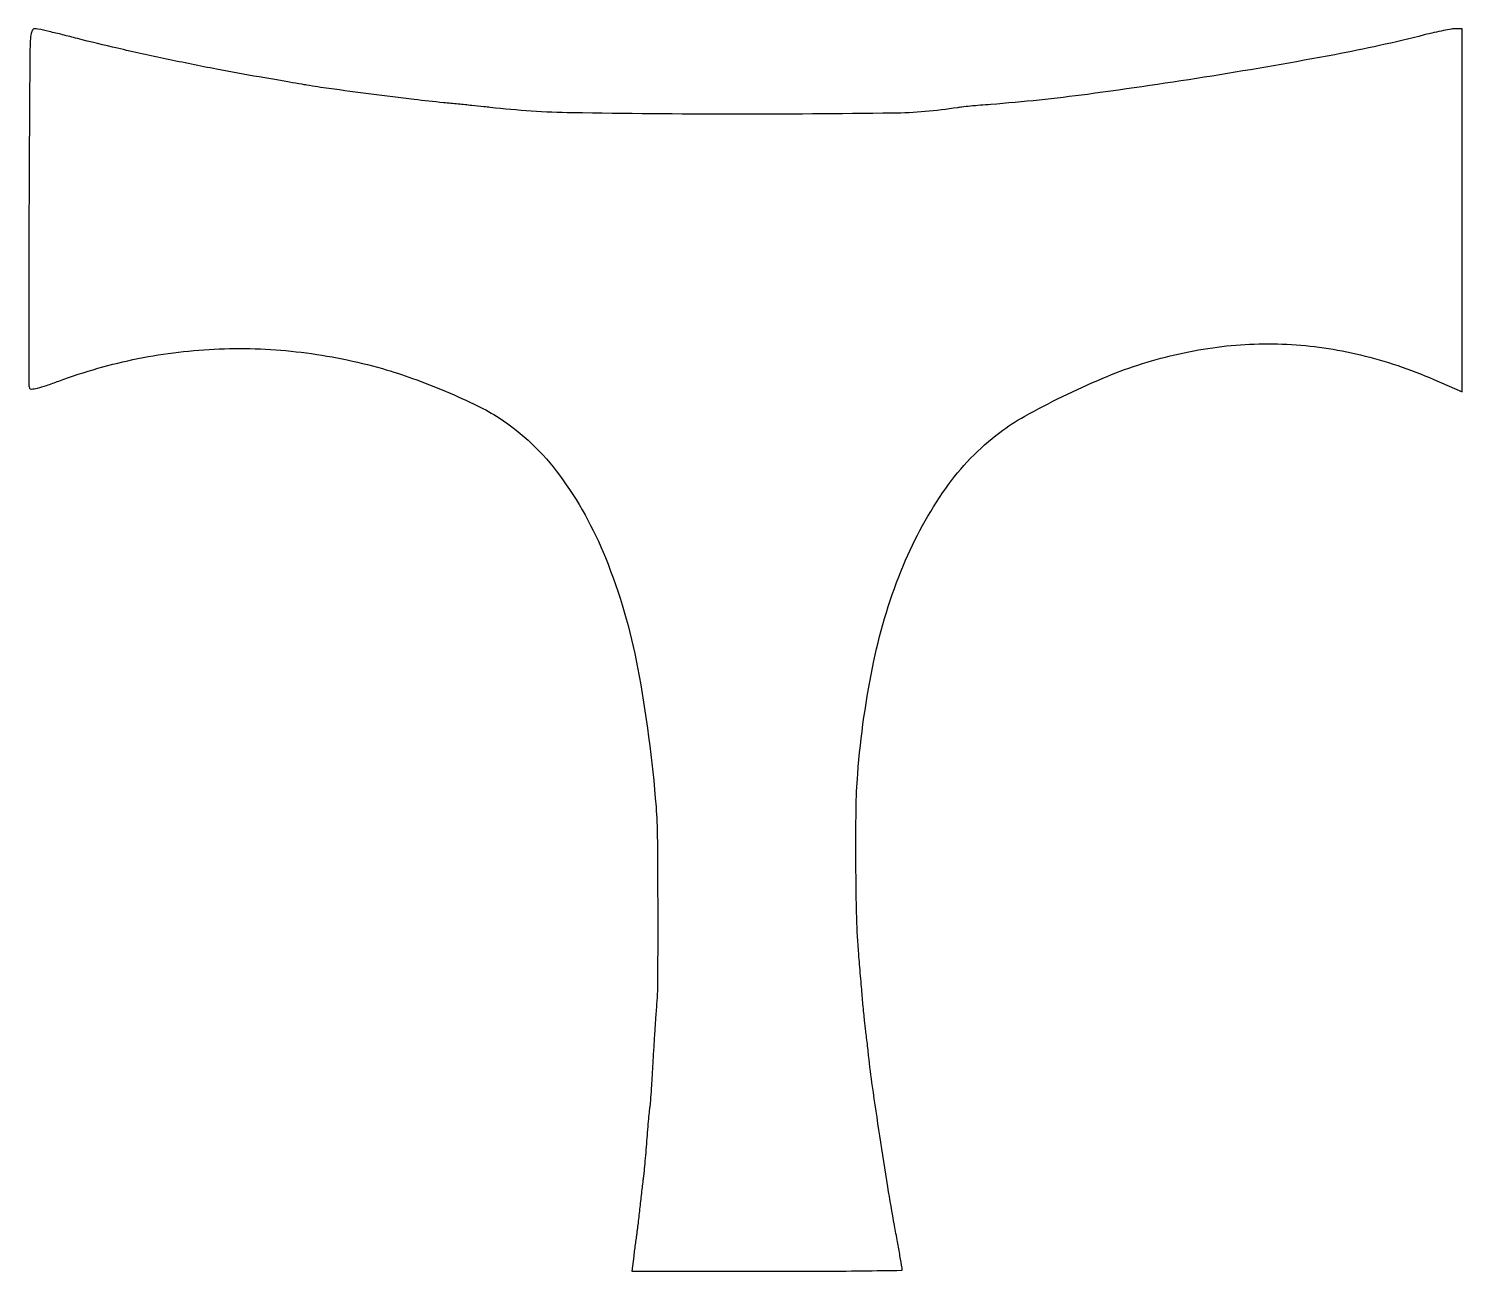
# Model space of a CAD drawing. Extents: x 1 to 446, y 0 to 386.
import ezdxf

# ---------------------------------------------------------------- set-up
doc = ezdxf.new("R2010")
doc.units = 0

msp = doc.modelspace()

# ---------------------------------------------------------------- linework, layer by layer
msp.add_lwpolyline([(0.927091, 376.75, 0.000802), (0.71566, 343.07273, 0.000783), (0.61019, 309.131561, 0.000065), (0.563117, 275.743781, 0.075575), (0.769368, 274.375259, 0.365007), (1.323052, 274.020064, 0.025325), (3.286736, 274.377832, 0.022774), (6.08714, 275.172185, 0.008503), (9.942409, 276.531349, -0.03943), (34.523196, 283.523312, -0.039983), (59.782126, 286.527689, -0.039874), (85.262001, 285.476257, -0.038767), (110.5, 280.401136, -0.01853), (119.85829, 277.372475, -0.012504), (130.301929, 273.260883, -0.012476), (139.985196, 268.878241, -0.031499), (146.721221, 265.084329, -0.090954), (165.47368, 247.356153, -0.062216), (179.759767, 221.682926, -0.049516), (189.739774, 187.56375, -0.026959), (195.478024, 144.248457, -0.017274), (195.883496, 134.881117, -0.001759), (195.999014, 112.645416, -0.001574), (195.966036, 90.235716, -0.02097), (195.582363, 82, 0.005086), (195.386132, 79.499419, 0.001102), (195.100655, 75.176121, 0.00115), (194.792759, 70.170512, 0.0011), (194.503128, 65.088922, -0.001541), (194.221236, 60.218881, -0.002139), (193.936517, 55.856852, -0.001318), (193.671578, 52.188332, -0.027062), (193.529139, 51.088922, 0.021035), (193.382186, 50.05279, 0.001712), (193.120967, 47.322996, 0.0023), (192.835377, 44.062865, 0.001767), (192.552445, 40.5, -0.001692), (192.264806, 36.870959, -0.001946), (191.965084, 33.409375, -0.001746), (191.689349, 30.476941, -0.011259), (191.511616, 29, 0.005265), (191.333183, 27.653511, 0.001349), (191.073397, 25.471875, 0.001374), (190.790475, 22.980469, 0.001395), (190.522698, 20.5, -0.001609), (190.253848, 18.019531, -0.001584), (189.967703, 15.528125, -0.001556), (189.703255, 13.346563, -0.006066), (189.519156, 12, 0.002717), (189.335469, 10.720381, 0.000898), (189.079276, 8.839062, 0.000894), (188.802664, 6.751897, 0.001014), (188.545122, 4.75), (187.943834, 0), (229.971917, 0, 0.001183), (246.087599, 0.03813, 0.001973), (259.654251, 0.155868, 0.000157), (271.785085, 0.312834, 0.410337), (272, 0.530616, 0.043607), (271.964143, 0.940977, 0.000245), (271.284621, 4.788557, 0.001053), (270.498169, 9.175107, 0.000669), (269.564666, 14.280616, -0.005403), (267.498831, 26.216805, -0.002373), (265.009378, 42.063397, -0.002226), (262.736116, 57.455915, -0.008687), (261.538788, 67, 0.000982), (261.279362, 69.362085, 0.00078), (260.990153, 71.9125, 0.000788), (260.714584, 74.276396, 0.001975), (260.503996, 76, -0.004767), (260.299643, 77.753859, -0.001751), (260.043349, 80.234375, -0.001736), (259.782246, 82.946311, -0.002083), (259.556047, 85.5, 0.000102), (259.319739, 88.293704, 0.000053), (259.024638, 91.769653, 0.000053), (258.721384, 95.332627, 0.000081), (258.457947, 98.417967, -0.015253), (257.840488, 109.666658, -0.004719), (257.587908, 126.623288, -0.004677), (257.653838, 143.534264, -0.016072), (258.151964, 154.5, -0.032093), (263.159034, 189.59879, -0.047119), (272.366081, 219.359169, -0.054689), (285.499286, 243.202333, -0.077702), (302.279831, 260.583098, -0.035664), (310.049827, 265.635822, -0.012909), (321.734186, 271.710846, -0.013112), (334.28833, 277.429347, -0.021811), (345.175481, 281.497325, -0.042967), (368.433251, 286.896132, -0.047713), (391.458743, 287.975773, -0.047548), (414.340569, 284.668945, -0.042149), (437.171482, 277.032079), (446, 273.225897), (446, 329.612949), (446, 386), (443.916613, 386, 0.043165), (442.683934, 385.893384, 0.00619), (440.193153, 385.427429, 0.006993), (437.254646, 384.797116, 0.005921), (434.166613, 384.050822, -0.015973), (406.365398, 377.920716, -0.006516), (368.224917, 371.293076, -0.006561), (329.502908, 365.603162, -0.014097), (299.5, 362.453829, 0.002206), (296.262686, 362.191673, 0.002478), (293.151019, 361.910332, 0.002272), (290.504934, 361.645724, 0.013334), (289.120491, 361.463488, -0.036191), (269.048122, 359.749276, -0.003334), (219.080987, 359.440736, -0.003997), (169.499614, 359.861592, -0.024533), (144, 361.535178, 0.002896), (141.996453, 361.754029, 0.000533), (138.296875, 362.132484, 0.000572), (133.96802, 362.565645, 0.000521), (129.5, 363.002867, -0.005876), (120.350555, 363.997241, -0.001953), (106.967244, 365.664184, -0.001705), (93.832, 367.397907, -0.010156), (87, 368.465095, 0.001489), (85.418261, 368.740333, 0.000146), (81.602125, 369.391525, 0.000185), (77.052833, 370.164728, 0.000146), (72.134895, 370.997236, -0.006381), (58.914775, 373.40508, -0.003923), (43.407125, 376.561047, -0.003933), (28.133015, 379.920252, -0.007099), (15.682419, 382.947932, 0.002726), (11.050855, 384.117207, 0.003861), (6.91548, 385.103455, 0.002227), (3.420516, 385.892125, 0.054426), (2.432419, 386, 0.291181), (1.714196, 385.542985, 0.069131), (1.275889, 384.122874, 0.032258), (1.023019, 381.519574, 0.006114)], format="xyb", close=True)

doc.saveas('drawing.dxf')
